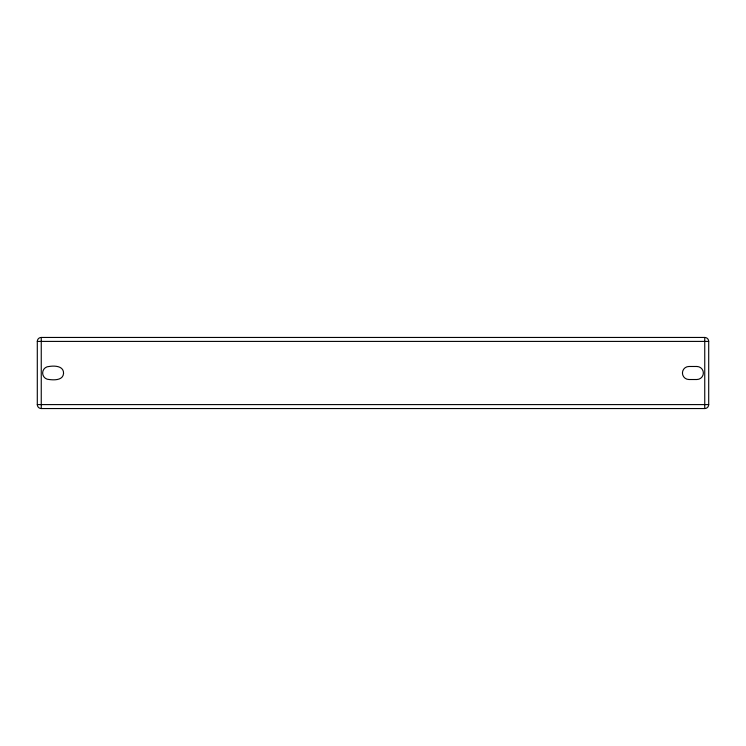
<?xml version="1.0" encoding="UTF-8"?>
<svg xmlns="http://www.w3.org/2000/svg" width="746" height="746" viewBox="0 0 746 746"><rect width="100%" height="100%" fill="white"/><g stroke="black" fill="none" stroke-linecap="round" stroke-linejoin="round"><path stroke-width="1.12" d="M41.254 337.453L704.746 337.453A3.954 3.954 0 0 1 708.7 341.407L708.7 404.593A3.954 3.954 0 0 1 704.746 408.547L41.254 408.547A3.954 3.954 0 0 1 37.3 404.593L37.3 341.407A3.954 3.954 0 0 1 41.254 337.453L41.254 408.547M37.3 341.407L708.7 341.407M37.3 404.593L708.7 404.593M704.746 337.453L704.746 408.547M63.559 373.27C63.158 380.404 54.272 380.19 49.18 379.518A6.518 6.518 0 0 1 42.634 373.028A6.518 6.518 0 0 1 49.115 366.482C54.365 365.587 63.727 365.81 63.559 373.27M696.848 366.482L688.95 366.482A6.518 6.518 0 0 0 682.441 373A6.518 6.518 0 0 0 688.95 379.518L696.848 379.518A6.518 6.518 0 0 0 703.366 373A6.518 6.518 0 0 0 696.848 366.482"/></g></svg>
